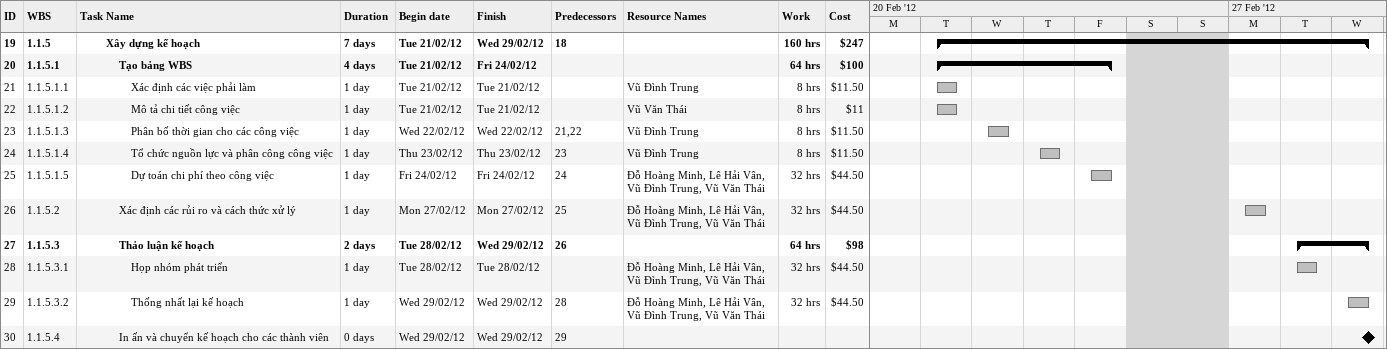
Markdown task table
| ID | WBS | Task | Duration | Start | Finish | Predecessors | Resources | Work (h) | Cost ($) |
|---|---|---|---|---|---|---|---|---|---|
| 19 | 1.1.5 | **Xây dựng kế hoạch** | 7d | 2012-02-21 | 2012-02-29 | 18 |  | 160 | 247 |
| 20 | 1.1.5.1 | **Tạo bảng WBS** | 4d | 2012-02-21 | 2012-02-24 |  |  | 64 | 100 |
| 21 | 1.1.5.1.1 | Xác định các việc phải làm | 1d | 2012-02-21 | 2012-02-21 |  | Vũ Đình Trung | 8 | 11.50 |
| 22 | 1.1.5.1.2 | Mô tả chi tiết công việc | 1d | 2012-02-21 | 2012-02-21 |  | Vũ Văn Thái | 8 | 11 |
| 23 | 1.1.5.1.3 | Phân bố thời gian cho các công việc | 1d | 2012-02-22 | 2012-02-22 | 21, 22 | Vũ Đình Trung | 8 | 11.50 |
| 24 | 1.1.5.1.4 | Tổ chức nguồn lực và phân công công việc | 1d | 2012-02-23 | 2012-02-23 | 23 | Vũ Đình Trung | 8 | 11.50 |
| 25 | 1.1.5.1.5 | Dự toán chi phí theo công việc | 1d | 2012-02-24 | 2012-02-24 | 24 | Đỗ Hoàng Minh, Lê Hải Vân, Vũ Đình Trung, Vũ Văn Thái | 32 | 44.50 |
| 26 | 1.1.5.2 | Xác định các rủi ro và cách thức xử lý | 1d | 2012-02-27 | 2012-02-27 | 25 | Đỗ Hoàng Minh, Lê Hải Vân, Vũ Đình Trung, Vũ Văn Thái | 32 | 44.50 |
| 27 | 1.1.5.3 | **Thảo luận kế hoạch** | 2d | 2012-02-28 | 2012-02-29 | 26 |  | 64 | 98 |
| 28 | 1.1.5.3.1 | Họp nhóm phát triển | 1d | 2012-02-28 | 2012-02-28 |  | Đỗ Hoàng Minh, Lê Hải Vân, Vũ Đình Trung, Vũ Văn Thái | 32 | 44.50 |
| 29 | 1.1.5.3.2 | Thống nhất lại kế hoạch | 1d | 2012-02-29 | 2012-02-29 | 28 | Đỗ Hoàng Minh, Lê Hải Vân, Vũ Đình Trung, Vũ Văn Thái | 32 | 44.50 |
| 30 | 1.1.5.4 | In ấn và chuyển kế hoạch cho các thành viên | 0d | 2012-02-29 | 2012-02-29 | 29 |  |  |  |
